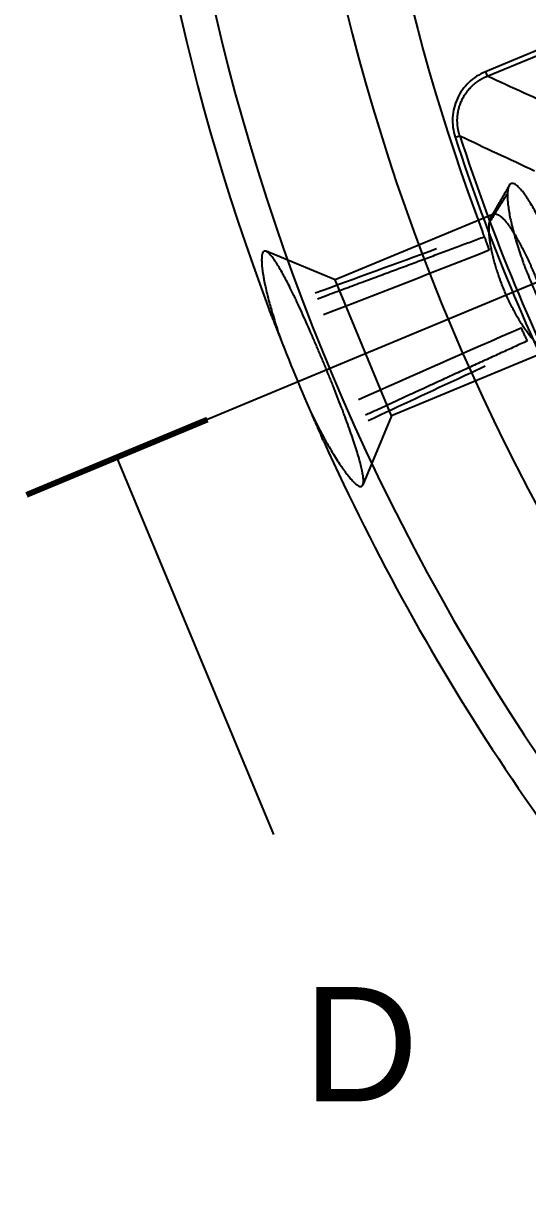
# Model space of a CAD drawing. Header units: millimetres. Extents: x 18 to 755, y 19 to 576.
# Drawn here: x 17.6 to 48.5, y 147.7 to 219.9 of the extents above; entities that cross this region are included whole.
import ezdxf

# ---------------------------------------------------------------- set-up
doc = ezdxf.new("R2010")
doc.units = ezdxf.units.MM
doc.layers.add('1', color=7, linetype='Continuous', true_color=0xffffff)
doc.styles.add('Arial', font='Arial')

# ---------------------------------------------------------------- blocks, each defined once
blk = doc.blocks.new('ASSORTED_DRAFT3')
at = {"color": 18, "lineweight": 18}
blk.add_solid([(23.430927, 193.208863), (27.850801, 187.465811), (24.387125, 186.025283), (23.430927, 193.208863)], dxfattribs=at)

msp = doc.modelspace()

# ---------------------------------------------------------------- linework, layer by layer
at = {"layer": '1', "color": 7, "lineweight": -3}
for p, q in [((307.748, 311.649), (17.822, 191.071)), ((77.701, 230.13), (45.921, 216.967)), ((46.034, 216.694), (75.042, 228.709)), ((45.921, 216.967), (46.034, 216.694)), ((44.074, 212.96), (44.355, 213.051)), ((46.431, 208.244), (36.727, 204.224)), ((45.749, 207.169), (45.749, 207.169)), ((36.727, 204.224), (32.5, 205.975)), ((40.171, 195.909), (36.727, 204.224)), ((49.875, 199.929), (40.171, 195.909)), ((40.171, 195.909), (38.42, 191.682)), ((32.962, 170.292), (23.362, 193.375))]:
    msp.add_line(p, q, dxfattribs=at)
at = {"layer": '1', "color": 7, "lineweight": -3, "const_width": 0.36}
msp.add_lwpolyline([(17.822, 191.071), (28.902, 195.679)], dxfattribs=at)
at = {"layer": '1', "color": 7, "lineweight": -3}
for radius, start, end in [(136.863, 90, 270), (129, 90, 270), (139, 181.79924, 200.70076), (125.094, 181.72625, 200.77375), (124.752, 198.01317, 206.98497), (124.456, 198.01317, 206.98497), (139, 201.31096, 203.68904), (139, 204.29924, 223.20076)]:
    msp.add_arc((162.711, 251.538), radius, start, end, dxfattribs=at)
for points, knots in [([(45.921, 216.967), (45.732, 216.889), (45.554, 216.795), (45.216, 216.576), (45.056, 216.45), (44.762, 216.169), (44.63, 216.017), (44.396, 215.69), (44.292, 215.512), (44.123, 215.145), (44.056, 214.955), (43.959, 214.563), (43.928, 214.36), (43.906, 213.957), (43.913, 213.756), (43.966, 213.354), (44.011, 213.154), (44.074, 212.96)], [0, 0, 0, 0, 0.125, 0.125, 0.25, 0.25, 0.375, 0.375, 0.5, 0.5, 0.625, 0.625, 0.75, 0.75, 0.875, 0.875, 1, 1, 1, 1]), ([(44.355, 213.051), (44.352, 213.059), (44.347, 213.076), (44.339, 213.1), (44.332, 213.125), (44.324, 213.149), (44.317, 213.173), (44.311, 213.198), (44.304, 213.222), (44.298, 213.247), (44.292, 213.271), (44.286, 213.296), (44.28, 213.32), (44.275, 213.345), (44.269, 213.369), (44.264, 213.393), (44.259, 213.418), (44.255, 213.442), (44.25, 213.466), (44.246, 213.491), (44.242, 213.515), (44.238, 213.539), (44.235, 213.563), (44.232, 213.587), (44.228, 213.611), (44.226, 213.635), (44.223, 213.659), (44.22, 213.683), (44.218, 213.707), (44.216, 213.73), (44.214, 213.754), (44.212, 213.777), (44.211, 213.801), (44.209, 213.824), (44.208, 213.848), (44.207, 213.871), (44.206, 213.894), (44.206, 213.917), (44.205, 213.94), (44.205, 213.963), (44.205, 213.985), (44.205, 214.008), (44.205, 214.031), (44.206, 214.053), (44.206, 214.075), (44.207, 214.098), (44.208, 214.12), (44.213, 214.227), (44.233, 214.42), (44.287, 214.692), (44.366, 214.956), (44.469, 215.208), (44.594, 215.451), (44.744, 215.682), (44.916, 215.9), (45.055, 216.046), (45.147, 216.131), (45.183, 216.164), (45.22, 216.197), (45.258, 216.229), (45.297, 216.26), (45.337, 216.292), (45.378, 216.323), (45.419, 216.353), (45.462, 216.383), (45.505, 216.413), (45.549, 216.442), (45.594, 216.47), (45.64, 216.498), (45.687, 216.525), (45.734, 216.552), (45.782, 216.577), (45.831, 216.602), (45.881, 216.627), (45.931, 216.65), (45.982, 216.673), (46.017, 216.687), (46.034, 216.694)], [0, 0, 0, 0, 0.00581, 0.011608, 0.017395, 0.02317, 0.028932, 0.034682, 0.040418, 0.046141, 0.051851, 0.057546, 0.063227, 0.068893, 0.074544, 0.080179, 0.085799, 0.091402, 0.096989, 0.102559, 0.108113, 0.113648, 0.119166, 0.124666, 0.130148, 0.13561, 0.141054, 0.146479, 0.151884, 0.157269, 0.162634, 0.167978, 0.173302, 0.178605, 0.183886, 0.189146, 0.194383, 0.199599, 0.204792, 0.209963, 0.215111, 0.220235, 0.225337, 0.230414, 0.235468, 0.240497, 0.245503, 0.250483, 0.313717, 0.376586, 0.438835, 0.500224, 0.561617, 0.623872, 0.686748, 0.749991, 0.760914, 0.771952, 0.783105, 0.794369, 0.805741, 0.817219, 0.828801, 0.840482, 0.852261, 0.864134, 0.876098, 0.88815, 0.900286, 0.912503, 0.924798, 0.937167, 0.949607, 0.962113, 0.974684, 0.987314, 1, 1, 1, 1]), ([(52.128, 199.933), (52.126, 200.012), (52.119, 200.099), (52.098, 200.286), (52.083, 200.386), (52.046, 200.6), (52.023, 200.714), (51.983, 200.896), (51.969, 200.958), (51.938, 201.086), (51.922, 201.152), (51.871, 201.352), (51.833, 201.49), (51.751, 201.776), (51.707, 201.925), (51.635, 202.155), (51.611, 202.233), (51.573, 202.351), (51.56, 202.391), (51.533, 202.472), (51.52, 202.512), (51.452, 202.717), (51.395, 202.883), (51.276, 203.219), (51.215, 203.39), (51.087, 203.736), (51.021, 203.911), (50.935, 204.133), (50.918, 204.178), (50.883, 204.268), (50.865, 204.313), (50.812, 204.447), (50.776, 204.537), (50.669, 204.805), (50.596, 204.983), (50.448, 205.338), (50.373, 205.515), (50.259, 205.779), (50.221, 205.867), (50.163, 205.999), (50.143, 206.043), (50.104, 206.13), (50.085, 206.174), (49.988, 206.39), (49.911, 206.559), (49.756, 206.891), (49.679, 207.053), (49.525, 207.37), (49.449, 207.525), (49.334, 207.752), (49.295, 207.826), (49.22, 207.971), (49.108, 208.184), (48.999, 208.383), (48.855, 208.637), (48.785, 208.758), (48.698, 208.901), (48.681, 208.929), (48.646, 208.985), (48.629, 209.012), (48.578, 209.093), (48.545, 209.145), (48.447, 209.295), (48.383, 209.387), (48.261, 209.556), (48.201, 209.632), (48.115, 209.736), (48.087, 209.768), (48.032, 209.829), (48.005, 209.858), (47.926, 209.937), (47.876, 209.981), (47.781, 210.051), (47.737, 210.078), (47.653, 210.115), (47.614, 210.125), (47.569, 210.127), (47.56, 210.127), (47.543, 210.125), (47.534, 210.124), (47.509, 210.119), (47.494, 210.113), (47.449, 210.089), (47.422, 210.065), (47.375, 210), (47.355, 209.959), (47.329, 209.885), (47.321, 209.858), (47.308, 209.8), (47.301, 209.769), (47.286, 209.67), (47.279, 209.596), (47.276, 209.514)], [0, 0, 0, 0, 0.03125, 0.03125, 0.0625, 0.0625, 0.09375, 0.09375, 0.109375, 0.109375, 0.125, 0.125, 0.15625, 0.15625, 0.1875, 0.1875, 0.203125, 0.203125, 0.210937, 0.210937, 0.21875, 0.21875, 0.25, 0.25, 0.28125, 0.28125, 0.3125, 0.3125, 0.320312, 0.320312, 0.328125, 0.328125, 0.34375, 0.34375, 0.375, 0.375, 0.40625, 0.40625, 0.421875, 0.421875, 0.429687, 0.429687, 0.4375, 0.4375, 0.46875, 0.46875, 0.5, 0.5, 0.53125, 0.53125, 0.546875, 0.546875, 0.5625, 0.59375, 0.59375, 0.625, 0.625, 0.632812, 0.632812, 0.640625, 0.640625, 0.65625, 0.65625, 0.6875, 0.6875, 0.71875, 0.71875, 0.734375, 0.734375, 0.75, 0.75, 0.78125, 0.78125, 0.8125, 0.8125, 0.84375, 0.84375, 0.851563, 0.851563, 0.859375, 0.859375, 0.875, 0.875, 0.90625, 0.90625, 0.9375, 0.9375, 0.953125, 0.953125, 0.96875, 0.96875, 1, 1, 1, 1]), ([(47.276, 209.514), (47.273, 209.432), (47.273, 209.342), (47.281, 209.15), (47.288, 209.047), (47.31, 208.827), (47.325, 208.71), (47.352, 208.524), (47.362, 208.46), (47.379, 208.362), (47.385, 208.329), (47.397, 208.262), (47.428, 208.093), (47.465, 207.917), (47.53, 207.624), (47.566, 207.473), (47.646, 207.162), (47.689, 207.001), (47.748, 206.794), (47.761, 206.752), (47.785, 206.668), (47.822, 206.543), (47.913, 206.246), (47.997, 205.987), (48.116, 205.638), (48.178, 205.461), (48.276, 205.193), (48.31, 205.103), (48.378, 204.922), (48.413, 204.832), (48.519, 204.563), (48.591, 204.384), (48.739, 204.029), (48.816, 203.853), (48.932, 203.59), (48.992, 203.459), (49.052, 203.328), (49.092, 203.241), (49.113, 203.198), (49.214, 202.983), (49.296, 202.816), (49.46, 202.488), (49.543, 202.329), (49.708, 202.017), (49.792, 201.866), (49.896, 201.681), (49.917, 201.644), (49.959, 201.572), (50.021, 201.464), (50.165, 201.222), (50.286, 201.029), (50.446, 200.783), (50.524, 200.666), (50.621, 200.527), (50.64, 200.5), (50.678, 200.446), (50.698, 200.42), (50.755, 200.342), (50.792, 200.292), (50.902, 200.147), (51.044, 199.97), (51.177, 199.822), (51.272, 199.723), (51.319, 199.676), (51.365, 199.633), (51.395, 199.606), (51.41, 199.593), (51.483, 199.529), (51.538, 199.487), (51.641, 199.418), (51.689, 199.392), (51.779, 199.356), (51.82, 199.346), (51.867, 199.344), (51.877, 199.344), (51.895, 199.345), (51.903, 199.347), (51.929, 199.352), (51.945, 199.357), (51.99, 199.379), (52.016, 199.403), (52.06, 199.465), (52.079, 199.504), (52.1, 199.575), (52.109, 199.613), (52.116, 199.657), (52.12, 199.686), (52.121, 199.702), (52.129, 199.782), (52.131, 199.853), (52.128, 199.933)], [0, 0, 0, 0, 0.03125, 0.03125, 0.0625, 0.0625, 0.09375, 0.09375, 0.109375, 0.109375, 0.117188, 0.117188, 0.125, 0.15625, 0.15625, 0.1875, 0.1875, 0.21875, 0.21875, 0.226563, 0.226563, 0.234375, 0.25, 0.28125, 0.28125, 0.3125, 0.3125, 0.328125, 0.328125, 0.34375, 0.34375, 0.375, 0.375, 0.40625, 0.40625, 0.421875, 0.429687, 0.429687, 0.4375, 0.4375, 0.46875, 0.46875, 0.5, 0.5, 0.53125, 0.53125, 0.539062, 0.539062, 0.546875, 0.5625, 0.59375, 0.59375, 0.625, 0.625, 0.632812, 0.632812, 0.640625, 0.640625, 0.65625, 0.65625, 0.6875, 0.71875, 0.71875, 0.734375, 0.742187, 0.742187, 0.75, 0.75, 0.78125, 0.78125, 0.8125, 0.8125, 0.84375, 0.84375, 0.851562, 0.851562, 0.859375, 0.859375, 0.875, 0.875, 0.90625, 0.90625, 0.9375, 0.9375, 0.953125, 0.960937, 0.960937, 0.96875, 0.96875, 1, 1, 1, 1]), ([(46.171, 207.743), (46.181, 207.812), (46.194, 207.875), (46.226, 207.986), (46.245, 208.034), (46.289, 208.118), (46.313, 208.153), (46.347, 208.188), (46.354, 208.194), (46.369, 208.207), (46.376, 208.212), (46.399, 208.228), (46.414, 208.237), (46.431, 208.244)], [0, 0, 0, 0, 0.25, 0.25, 0.5, 0.5, 0.75, 0.75, 0.8125, 0.8125, 0.875, 0.875, 1, 1, 1, 1]), ([(46.431, 208.244), (46.458, 208.255), (46.487, 208.261), (46.547, 208.263), (46.579, 208.259), (46.646, 208.241), (46.681, 208.227), (46.754, 208.189), (46.792, 208.164), (46.842, 208.128), (46.852, 208.12), (46.872, 208.104), (46.883, 208.096), (46.913, 208.07), (46.934, 208.052), (46.997, 207.993), (47.04, 207.949), (47.129, 207.852), (47.174, 207.799), (47.267, 207.684), (47.314, 207.621), (47.375, 207.537), (47.388, 207.52), (47.412, 207.485), (47.449, 207.432), (47.487, 207.377), (47.562, 207.264), (47.612, 207.185), (47.715, 207.019), (47.766, 206.933), (47.871, 206.752), (47.924, 206.658), (47.991, 206.536), (48.004, 206.512), (48.031, 206.462), (48.045, 206.437), (48.085, 206.361), (48.112, 206.311), (48.192, 206.156), (48.245, 206.051), (48.352, 205.836), (48.405, 205.727), (48.512, 205.503), (48.565, 205.389), (48.631, 205.243), (48.645, 205.214), (48.671, 205.156), (48.711, 205.068), (48.75, 204.98), (48.827, 204.803), (48.878, 204.685), (48.978, 204.447), (49.027, 204.328), (49.099, 204.148), (49.123, 204.088), (49.159, 203.998), (49.171, 203.968), (49.195, 203.907), (49.206, 203.877), (49.265, 203.726), (49.31, 203.607), (49.397, 203.37), (49.439, 203.253), (49.521, 203.021), (49.56, 202.907), (49.616, 202.736), (49.634, 202.68), (49.67, 202.568), (49.688, 202.512), (49.739, 202.346), (49.771, 202.239), (49.831, 202.029), (49.859, 201.927), (49.91, 201.729), (49.934, 201.632), (49.966, 201.492), (49.976, 201.445), (49.991, 201.377), (49.995, 201.354), (50.004, 201.31), (50.026, 201.199), (50.044, 201.095), (50.067, 200.936), (50.077, 200.86), (50.09, 200.717), (50.095, 200.649), (50.097, 200.553), (50.098, 200.522), (50.097, 200.462), (50.096, 200.433), (50.094, 200.405)], [0, 0, 0, 0, 0.03125, 0.03125, 0.0625, 0.0625, 0.09375, 0.09375, 0.125, 0.125, 0.132812, 0.132812, 0.140625, 0.140625, 0.15625, 0.15625, 0.1875, 0.1875, 0.21875, 0.21875, 0.25, 0.25, 0.257813, 0.257813, 0.265625, 0.28125, 0.28125, 0.3125, 0.3125, 0.34375, 0.34375, 0.375, 0.375, 0.382812, 0.382812, 0.390625, 0.390625, 0.40625, 0.40625, 0.4375, 0.4375, 0.46875, 0.46875, 0.5, 0.5, 0.507812, 0.507812, 0.515625, 0.53125, 0.53125, 0.5625, 0.5625, 0.59375, 0.59375, 0.609375, 0.609375, 0.617187, 0.617187, 0.625, 0.625, 0.65625, 0.65625, 0.6875, 0.6875, 0.71875, 0.71875, 0.734375, 0.734375, 0.75, 0.75, 0.78125, 0.78125, 0.8125, 0.8125, 0.84375, 0.84375, 0.859375, 0.859375, 0.867188, 0.867188, 0.875, 0.90625, 0.90625, 0.9375, 0.9375, 0.96875, 0.96875, 0.984375, 0.984375, 1, 1, 1, 1]), ([(49.875, 199.929), (49.847, 199.917), (49.818, 199.911), (49.755, 199.908), (49.721, 199.911), (49.649, 199.927), (49.611, 199.94), (49.531, 199.975), (49.489, 199.998), (49.434, 200.032), (49.422, 200.039), (49.4, 200.054), (49.366, 200.078), (49.331, 200.103), (49.26, 200.158), (49.211, 200.199), (49.111, 200.29), (49.008, 200.39), (48.899, 200.509), (48.816, 200.604), (48.788, 200.637), (48.731, 200.705), (48.703, 200.74), (48.617, 200.848), (48.559, 200.923), (48.443, 201.081), (48.384, 201.164), (48.266, 201.337), (48.207, 201.428), (48.132, 201.546), (48.117, 201.569), (48.087, 201.618), (48.072, 201.642), (48.027, 201.715), (47.997, 201.765), (47.907, 201.915), (47.848, 202.018), (47.731, 202.228), (47.673, 202.335), (47.558, 202.556), (47.502, 202.668), (47.417, 202.841), (47.389, 202.899), (47.334, 203.016), (47.307, 203.075), (47.226, 203.251), (47.174, 203.37), (47.072, 203.608), (47.023, 203.728), (46.927, 203.969), (46.881, 204.09), (46.825, 204.243), (46.814, 204.274), (46.792, 204.334), (46.781, 204.365), (46.749, 204.456), (46.728, 204.516), (46.667, 204.696), (46.629, 204.815), (46.556, 205.051), (46.521, 205.168), (46.473, 205.342), (46.457, 205.4), (46.427, 205.514), (46.412, 205.572), (46.37, 205.741), (46.345, 205.851), (46.298, 206.066), (46.278, 206.17), (46.24, 206.374), (46.224, 206.474), (46.203, 206.619), (46.197, 206.666), (46.188, 206.737), (46.185, 206.76), (46.18, 206.806), (46.167, 206.92), (46.158, 207.027), (46.149, 207.192), (46.146, 207.27), (46.146, 207.419), (46.148, 207.489), (46.154, 207.589), (46.157, 207.621), (46.163, 207.684), (46.167, 207.714), (46.171, 207.743)], [0, 0, 0, 0, 0.03125, 0.03125, 0.0625, 0.0625, 0.09375, 0.09375, 0.125, 0.125, 0.132813, 0.132813, 0.140625, 0.15625, 0.15625, 0.1875, 0.1875, 0.21875, 0.25, 0.25, 0.265625, 0.265625, 0.28125, 0.28125, 0.3125, 0.3125, 0.34375, 0.34375, 0.375, 0.375, 0.382813, 0.382813, 0.390625, 0.390625, 0.40625, 0.40625, 0.4375, 0.4375, 0.46875, 0.46875, 0.5, 0.5, 0.515625, 0.515625, 0.53125, 0.53125, 0.5625, 0.5625, 0.59375, 0.59375, 0.625, 0.625, 0.632813, 0.632813, 0.640625, 0.640625, 0.65625, 0.65625, 0.6875, 0.6875, 0.71875, 0.71875, 0.734375, 0.734375, 0.75, 0.75, 0.78125, 0.78125, 0.8125, 0.8125, 0.84375, 0.84375, 0.859375, 0.859375, 0.867187, 0.867187, 0.875, 0.90625, 0.90625, 0.9375, 0.9375, 0.96875, 0.96875, 0.984375, 0.984375, 1, 1, 1, 1]), ([(35.638, 203.076), (35.855, 203.157), (36.437, 203.372), (37.373, 203.718), (38.436, 204.112), (39.47, 204.495), (40.472, 204.867), (41.444, 205.228), (42.386, 205.577), (43.297, 205.916), (44.177, 206.244), (45.027, 206.56), (45.584, 206.767), (45.857, 206.869)], [0, 0, 0, 0, 0.063697, 0.170721, 0.274768, 0.375839, 0.473933, 0.569052, 0.661194, 0.75036, 0.83655, 0.919763, 1, 1, 1, 1]), ([(45.857, 206.869), (45.853, 206.879), (45.85, 206.889), (45.842, 206.911), (45.838, 206.922), (45.826, 206.957), (45.817, 206.981), (45.804, 207.019), (45.799, 207.032), (45.789, 207.059), (45.784, 207.073), (45.77, 207.114), (45.759, 207.141), (45.749, 207.169)], [0, 0, 0, 0, 0.125, 0.125, 0.25, 0.25, 0.5, 0.5, 0.625, 0.625, 0.75, 0.75, 1, 1, 1, 1]), ([(45.857, 206.869), (45.877, 206.815), (45.899, 206.755), (45.945, 206.627), (45.97, 206.559), (46.022, 206.417), (46.049, 206.342), (46.104, 206.191), (46.132, 206.114), (46.16, 206.037)], [0, 0, 0, 0, 0.25, 0.25, 0.5, 0.5, 0.75, 0.75, 1, 1, 1, 1]), ([(32.5, 205.975), (32.466, 205.989), (32.434, 205.994), (32.378, 205.987), (32.329, 205.961), (32.292, 205.901), (32.261, 205.823), (32.249, 205.775), (32.238, 205.704), (32.235, 205.689), (32.232, 205.659), (32.227, 205.611), (32.224, 205.559), (32.221, 205.449), (32.223, 205.286), (32.239, 205.091), (32.262, 204.88), (32.277, 204.767), (32.3, 204.614), (32.305, 204.583), (32.315, 204.52), (32.32, 204.488), (32.337, 204.391), (32.349, 204.325), (32.387, 204.121), (32.445, 203.837), (32.516, 203.527), (32.595, 203.204), (32.637, 203.036), (32.696, 202.818), (32.707, 202.773), (32.732, 202.684), (32.744, 202.639), (32.782, 202.504), (32.808, 202.413), (32.888, 202.136), (33.001, 201.758), (33.126, 201.365), (33.258, 200.964), (33.327, 200.759), (33.4, 200.55)], [0, 0, 0, 0, 0.0625, 0.0625, 0.125, 0.1875, 0.1875, 0.25, 0.25, 0.265625, 0.265625, 0.28125, 0.3125, 0.3125, 0.375, 0.4375, 0.4375, 0.5, 0.5, 0.515625, 0.515625, 0.53125, 0.53125, 0.5625, 0.5625, 0.625, 0.6875, 0.6875, 0.75, 0.75, 0.765625, 0.765625, 0.78125, 0.78125, 0.8125, 0.8125, 0.875, 0.9375, 0.9375, 1, 1, 1, 1]), ([(38.42, 191.682), (38.435, 191.718), (38.445, 191.763), (38.456, 191.87), (38.458, 191.995), (38.442, 192.155), (38.423, 192.288), (38.416, 192.335), (38.403, 192.408), (38.398, 192.433), (38.388, 192.484), (38.383, 192.511), (38.356, 192.644), (38.303, 192.874), (38.234, 193.133), (38.156, 193.408), (38.114, 193.553), (38.043, 193.782), (38.018, 193.86), (37.98, 193.981), (37.967, 194.022), (37.94, 194.104), (37.926, 194.146), (37.857, 194.355), (37.74, 194.702), (37.61, 195.07), (37.474, 195.448), (37.403, 195.643), (37.291, 195.943), (37.253, 196.045), (37.195, 196.199), (37.175, 196.251), (37.136, 196.355), (37.116, 196.407), (37.016, 196.668), (36.853, 197.09), (36.683, 197.521), (36.509, 197.957), (36.42, 198.177), (36.307, 198.455), (36.284, 198.511), (36.239, 198.622), (36.17, 198.79), (36.102, 198.956), (35.964, 199.289), (35.78, 199.729), (35.595, 200.164), (35.455, 200.489), (35.409, 200.597), (35.339, 200.758), (35.316, 200.812), (35.269, 200.919), (35.246, 200.973), (35.13, 201.238), (35.038, 201.445), (34.857, 201.851), (34.677, 202.247), (34.502, 202.625), (34.394, 202.856), (34.372, 202.902), (34.329, 202.992), (34.308, 203.038), (34.244, 203.171), (34.202, 203.259), (34.077, 203.515), (33.915, 203.843), (33.762, 204.141), (33.649, 204.353), (33.594, 204.457), (33.54, 204.556), (33.504, 204.622), (33.486, 204.654), (33.397, 204.812), (33.329, 204.93), (33.199, 205.146), (33.075, 205.345), (32.961, 205.507), (32.88, 205.616), (32.853, 205.65), (32.815, 205.698), (32.802, 205.713), (32.777, 205.742), (32.765, 205.756), (32.704, 205.823), (32.614, 205.911), (32.536, 205.96), (32.5, 205.975)], [0, 0, 0, 0, 0.03125, 0.03125, 0.0625, 0.09375, 0.09375, 0.109375, 0.109375, 0.117187, 0.117187, 0.125, 0.125, 0.15625, 0.1875, 0.1875, 0.21875, 0.21875, 0.234375, 0.234375, 0.242187, 0.242187, 0.25, 0.25, 0.28125, 0.3125, 0.3125, 0.34375, 0.34375, 0.359375, 0.359375, 0.367187, 0.367187, 0.375, 0.375, 0.40625, 0.4375, 0.4375, 0.46875, 0.46875, 0.476562, 0.476562, 0.484375, 0.5, 0.5, 0.53125, 0.5625, 0.5625, 0.578125, 0.578125, 0.585937, 0.585937, 0.59375, 0.59375, 0.625, 0.625, 0.65625, 0.6875, 0.6875, 0.695313, 0.695313, 0.703125, 0.703125, 0.71875, 0.71875, 0.75, 0.78125, 0.78125, 0.796875, 0.804688, 0.804688, 0.8125, 0.8125, 0.84375, 0.84375, 0.875, 0.90625, 0.90625, 0.921875, 0.921875, 0.929687, 0.929687, 0.9375, 0.9375, 0.96875, 1, 1, 1, 1]), ([(32.824, 202.036), (32.817, 202.055), (32.808, 202.077), (32.794, 202.116), (32.788, 202.13), (32.777, 202.159), (32.765, 202.19), (32.753, 202.223), (32.743, 202.249), (32.74, 202.258), (32.733, 202.275), (32.73, 202.284), (32.72, 202.311), (32.713, 202.329), (32.699, 202.365), (32.692, 202.384), (32.685, 202.403)], [0, 0, 0, 0, 0.25, 0.25, 0.375, 0.375, 0.5, 0.625, 0.625, 0.6875, 0.6875, 0.75, 0.75, 0.875, 0.875, 1, 1, 1, 1]), ([(32.824, 202.036), (32.834, 202.011), (32.855, 201.954), (32.881, 201.888), (32.901, 201.834), (32.909, 201.815), (32.923, 201.776), (32.931, 201.756), (32.954, 201.695), (32.987, 201.61), (33.022, 201.519), (33.045, 201.459), (33.05, 201.447), (33.059, 201.423), (33.073, 201.387), (33.088, 201.35), (33.116, 201.276), (33.136, 201.226), (33.165, 201.15), (33.175, 201.124), (33.195, 201.073), (33.205, 201.047), (33.215, 201.021)], [0, 0, 0, 0, 0.125, 0.25, 0.25, 0.3125, 0.3125, 0.375, 0.375, 0.5, 0.625, 0.625, 0.65625, 0.65625, 0.6875, 0.75, 0.75, 0.875, 0.875, 0.9375, 0.9375, 1, 1, 1, 1]), ([(48.497, 200.495), (48.473, 200.546), (48.446, 200.602), (48.388, 200.726), (48.357, 200.793), (48.293, 200.932), (48.259, 201.004), (48.191, 201.151), (48.157, 201.225), (48.124, 201.297)], [0, 0, 0, 0, 0.25, 0.25, 0.5, 0.5, 0.75, 0.75, 1, 1, 1, 1]), ([(48.497, 200.495), (48.233, 200.374), (47.694, 200.127), (46.87, 199.751), (46.017, 199.36), (45.135, 198.956), (44.222, 198.538), (43.28, 198.106), (42.308, 197.66), (41.307, 197.2), (40.276, 196.726), (39.367, 196.308), (38.801, 196.048), (38.589, 195.951)], [0, 0, 0, 0, 0.080058, 0.163122, 0.249192, 0.338269, 0.430351, 0.52544, 0.623534, 0.724635, 0.828742, 0.935855, 1, 1, 1, 1]), ([(45.913, 198.94), (45.461, 198.73), (45.008, 198.519), (42.618, 197.407), (40.682, 196.506), (38.745, 195.605)], [0, 0, 0, 0, 0.189502, 0.189502, 1, 1, 1, 1]), ([(35.221, 196.155), (35.317, 195.956), (35.413, 195.762), (35.603, 195.385), (35.792, 195.019), (35.979, 194.673), (36.118, 194.421), (36.187, 194.297), (36.256, 194.176), (36.301, 194.096), (36.324, 194.056), (36.438, 193.86), (36.527, 193.71), (36.7, 193.425), (36.869, 193.155), (37.03, 192.912), (37.147, 192.741), (37.186, 192.686), (37.243, 192.605), (37.262, 192.579), (37.299, 192.527), (37.317, 192.502), (37.409, 192.378), (37.478, 192.287), (37.611, 192.122), (37.738, 191.973), (37.852, 191.856), (37.932, 191.78), (37.958, 191.757), (37.996, 191.725), (38.008, 191.715), (38.033, 191.696), (38.044, 191.687), (38.102, 191.645), (38.144, 191.62), (38.221, 191.587), (38.29, 191.571), (38.343, 191.588), (38.388, 191.622), (38.406, 191.648), (38.42, 191.682)], [0, 0, 0, 0, 0.0625, 0.0625, 0.125, 0.1875, 0.1875, 0.21875, 0.234375, 0.234375, 0.25, 0.25, 0.3125, 0.3125, 0.375, 0.4375, 0.4375, 0.46875, 0.46875, 0.484375, 0.484375, 0.5, 0.5, 0.5625, 0.5625, 0.625, 0.6875, 0.6875, 0.71875, 0.71875, 0.734375, 0.734375, 0.75, 0.75, 0.8125, 0.8125, 0.875, 0.9375, 0.9375, 1, 1, 1, 1]), ([(35.423, 195.691), (35.445, 195.64), (35.467, 195.59), (35.511, 195.491), (35.533, 195.441), (35.565, 195.369), (35.576, 195.344), (35.597, 195.296), (35.607, 195.273), (35.638, 195.203), (35.678, 195.113), (35.715, 195.03), (35.737, 194.98), (35.742, 194.97), (35.75, 194.951), (35.763, 194.922), (35.775, 194.895), (35.799, 194.842), (35.814, 194.809), (35.834, 194.764), (35.84, 194.75), (35.853, 194.722), (35.859, 194.709), (35.864, 194.696)], [0, 0, 0, 0, 0.125, 0.125, 0.25, 0.25, 0.3125, 0.3125, 0.375, 0.375, 0.5, 0.625, 0.625, 0.65625, 0.65625, 0.6875, 0.75, 0.75, 0.875, 0.875, 0.9375, 0.9375, 1, 1, 1, 1]), ([(36.025, 194.339), (36.017, 194.357), (36.009, 194.375), (35.993, 194.411), (35.985, 194.429), (35.961, 194.481), (35.946, 194.514), (35.925, 194.561), (35.918, 194.576), (35.905, 194.605), (35.893, 194.632), (35.883, 194.655), (35.873, 194.677), (35.868, 194.687), (35.864, 194.696)], [0, 0, 0, 0, 0.125, 0.125, 0.25, 0.25, 0.5, 0.5, 0.625, 0.625, 0.75, 0.875, 0.875, 1, 1, 1, 1])]:
    msp.add_open_spline(points, degree=3, knots=knots, dxfattribs=at)
for points, degree in [([(50.59, 214.634), (49.057, 215.314), (47.538, 216.001), (46.034, 216.694)], 3), ([(44.355, 213.051), (45.868, 212.332), (47.395, 211.618), (48.938, 210.91)], 3), ([(47.422, 210.065), (46.874, 209.111), (46.326, 208.161)], 2), ([(46.171, 207.743), (47.276, 209.514)], 1), ([(35.503, 203.431), (37.979, 204.334), (40.455, 205.238), (42.931, 206.141)], 3), ([(46.16, 206.037), (42.786, 204.705), (39.404, 203.393), (36.017, 202.093)], 3), ([(38.163, 196.914), (41.476, 198.39), (44.796, 199.853), (48.124, 201.297)], 3)]:
    msp.add_open_spline(points, degree=degree, dxfattribs=at)

# ---------------------------------------------------------------- block references
msp.add_blockref('ASSORTED_DRAFT3', (0, 0), dxfattribs=at)

# ---------------------------------------------------------------- texts
at = {"layer": '1', "color": 7, "lineweight": -3, "insert": (34.76, 153.955), "char_height": 7, "attachment_point": 7, "line_spacing_factor": 1.047437, "style": 'Arial'}
msp.add_mtext('\\fArial|b0|i0;\\W1.0000;D', dxfattribs=at)

doc.saveas('drawing.dxf')
